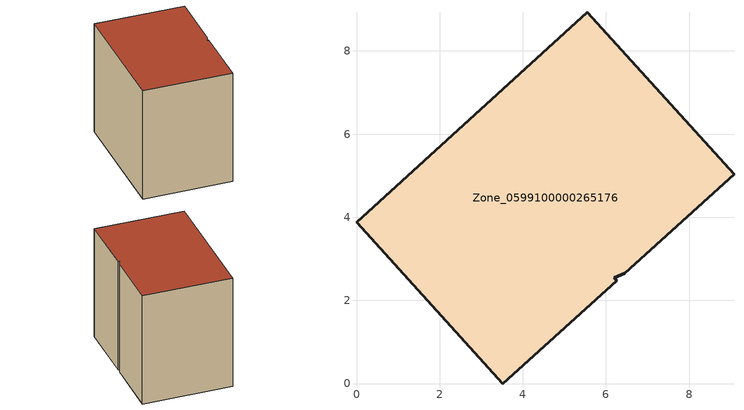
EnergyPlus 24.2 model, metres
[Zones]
Zone_0599100000265176
 floor ground (C_G): 6.19,2.54 6.25,2.47 3.52,0 0,3.88 5.55,8.93 9.08,5.03 6.46,2.66 z0
 wall outside (C_F): 6.46,2.66 9.08,5.03 5.55,8.93 0,3.88 3.52,0 6.25,2.47 6.19,2.54 6.46,2.66 z0:6.94
 roof outside (C_R): 6.25,2.47 6.19,2.54 6.46,2.66 9.08,5.03 5.55,8.93 0,3.88 3.52,0 z6.94
[BUILDING]
Pand.0599100000265176: North Axis=0; Terrain=City; Loads Convergence Tolerance Value=0.04; Temperature Convergence Tolerance Value=0.4; Solar Distribution=FullExterior; Maximum Number of Warmup Days=25; Minimum Number of Warmup Days=1
[Site:Location]
Rotterdam.The.Hague.AP_ZH_NLD Design_Conditions: Latitude=51.96; Longitude=4.45; Time Zone=1; Elevation=-4.5
[SITE:GROUNDTEMPERATURE:BUILDINGSURFACE]
18, 18, 18, 18, 18, 18, 18, 18, 18, 18, 18, 18
[MATERIAL] Thermal Absorptance=0.9; Solar Absorptance=0.7; Visible Absorptance=0.7
Name | Roughness | Thickness | Conductivity | Density | Specific Heat
G.TC.1946 | MediumSmooth | 0.15 | 1 | 540 | 1210
F.TC.1946 | Rough | 0.3 | 0.857143 | 1920 | 840
R.TC.1946 | MediumRough | 0.2 | 0.909091 | 1500 | 1000
[CONSTRUCTION]
C_G: G.TC.1946
C_F: F.TC.1946
C_R: R.TC.1946
[ZONE]
Zone_0599100000265176: Type=1; Multiplier=1; Ceiling Height=Autocalculate; Volume=Autocalculate; Floor Area=autocalculate; Part of Total Floor Area=Yes
[ZONEINFILTRATION:DESIGNFLOWRATE]
Infil_Zone_0599100000265176: Zone or ZoneList or Space or SpaceList=Zone_0599100000265176; Schedule=AlwaysOn; Design Flow Rate Calculation Method=Flow/Area; Flow Rate per Floor Area=0.003; Constant Term Coefficient=1; Temperature Term Coefficient=0; Velocity Term Coefficient=0; Velocity Squared Term Coefficient=0
[HVACTEMPLATE:ZONE:IDEALLOADSAIRSYSTEM]
Zone_0599100000265176: Maximum Heating Supply Air Temperature=50; Minimum Cooling Supply Air Temperature=13; Maximum Heating Supply Air Humidity Ratio=0.0156; Minimum Cooling Supply Air Humidity Ratio=0.0077; Heating Limit=NoLimit; Cooling Limit=NoLimit; Dehumidification Control Type=ConstantSensibleHeatRatio; Cooling Sensible Heat Ratio=0.7; Dehumidification Setpoint=60; Humidification Control Type=None; Humidification Setpoint=30; Outdoor Air Method=None; Outdoor Air Flow Rate per Person=0.00944; Outdoor Air Flow Rate per Zone Floor Area=0; Outdoor Air Flow Rate per Zone=0; Demand Controlled Ventilation Type=None; Outdoor Air Economizer Type=NoEconomizer; Heat Recovery Type=None; Sensible Heat Recovery Effectiveness=0.7; Latent Heat Recovery Effectiveness=0.65
[ZONECONTROL:THERMOSTAT]
ThermostatControl_Zone_0599100000265176: Zone or ZoneList=Zone_0599100000265176; Control Type Schedule=DualSetpointControlType; Control 1=Thermostat_Zone_0599100000265176; Temperature Difference Between Cutout And Setpoint=0
[THERMOSTATSETPOINT:DUALSETPOINT]
Thermostat_Zone_0599100000265176: Heating Setpoint Temperature Schedule=HeatingSetpoint_Zone_0599100000265176; Cooling Setpoint Temperature Schedule=CoolingSetpoint_Zone_0599100000265176
[SCHEDULE:COMPACT]
HeatingSetpoint_Zone_0599100000265176: Through: 12/31, For: AllDays, Until: 24:00, 21
CoolingSetpoint_Zone_0599100000265176: Through: 12/31, For: AllDays, Until: 24:00, 24
DualSetpointControlType: Through: 12/31, For: AllDays, Until: 24:00, 4
AlwaysOn: Through: 12/31, For: AllDays, Until: 24:00, 1
